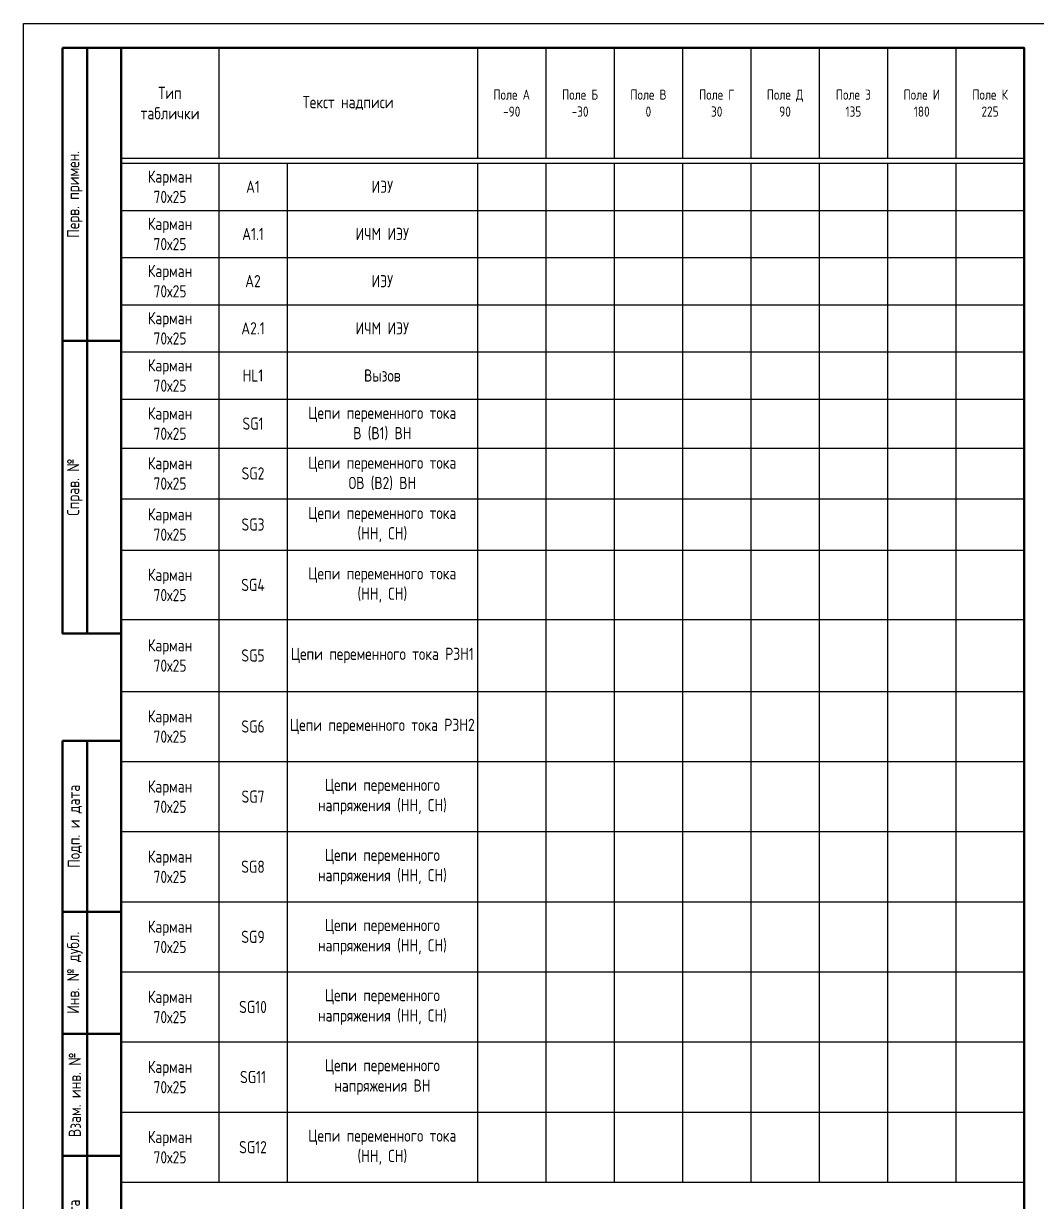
# Model space of a CAD drawing. Header units: millimetres. Extents: x -1117 to 5846, y -90 to 586.
# Drawn here: x -840 to -632.5, y 55.6 to 297 of the extents above; entities that cross this region are included whole.
import ezdxf

# ---------------------------------------------------------------- set-up
doc = ezdxf.new("R2010")
doc.units = ezdxf.units.MM
doc.styles.add('Gost_type_A', font='GOST_A.TTF')

# ---------------------------------------------------------------- blocks, each defined once
blk = doc.blocks.new('Штамп левый верхний')
at = {"lineweight": 50}
for points in [[(-12, 0), (-7, 0), (-7, -60), (-12, -60)], [(-7, 0), (0, 0), (0, -60), (-7, -60)], [(-12, -60), (-7, -60), (-7, -120), (-12, -120)], [(-7, -60), (0, -60), (0, -120), (-7, -120)]]:
    blk.add_lwpolyline(points, close=True, dxfattribs=at)
at = {"char_height": 2.5, "width": 60, "attachment_point": 5, "rotation": 90, "style": 'Gost_type_A'}
for s, insert in [('Перв. примен.', (-9.5, -30)), ('Справ. №', (-9.5, -90))]:
    blk.add_mtext(s, dxfattribs=dict(at, insert=insert))
blk = doc.blocks.new('Штамп левый нижний')
at = {"lineweight": 50}
for points in [[(-12, 145), (-7, 145), (-7, 110), (-12, 110)], [(-7, 145), (0, 145), (0, 110), (-7, 110)], [(-12, 110), (-7, 110), (-7, 85), (-12, 85)], [(-7, 110), (0, 110), (0, 85), (-7, 85)], [(-12, 85), (-7, 85), (-7, 60), (-12, 60)], [(-7, 85), (0, 85), (0, 60), (-7, 60)], [(-12, 60), (-7, 60), (-7, 25), (-12, 25)], [(-7, 60), (0, 60), (0, 25), (-7, 25)], [(-12, 25), (-7, 25), (-7, 0), (-12, 0)], [(-7, 25), (0, 25), (0, 0), (-7, 0)]]:
    blk.add_lwpolyline(points, close=True, dxfattribs=at)
at = {"char_height": 2.5, "attachment_point": 5, "rotation": 90, "style": 'Gost_type_A'}
for s, insert, width in [('Подп. и дата', (-9.5, 127.5), 35), ('Инв. № дубл.', (-9.5, 97.5), 25), ('Взам. инв. №', (-9.5, 72.5), 25), ('Подп. и дата', (-9.5, 42.5), 35), ('Инв. N подл.', (-9.5, 12.5), 25)]:
    blk.add_mtext(s, dxfattribs=dict(at, insert=insert, width=width))
blk = doc.blocks.new('Формат_А4')
blk.add_lwpolyline([(0, 297), (0, 0), (-210, 0), (-210, 297)], close=True)
at = {"lineweight": 50}
blk.add_lwpolyline([(-190, 292), (-5, 292), (-5, 5), (-190, 5)], close=True, dxfattribs=at)
blk = doc.blocks.new('*T20')
at = {"color": 0, "linetype": 'ByBlock', "lineweight": -2, "transparency": 16777216}
for p, q in [((0, 0), (185, 0)), ((0, 0), (0, -232.43)), ((20, 0), (20, -22.61)), ((73, 0), (73, -22.61)), ((87, 0), (87, -22.61)), ((101, 0), (101, -22.61)), ((115, 0), (115, -22.61)), ((129, 0), (129, -22.61)), ((143, 0), (143, -22.61)), ((157, 0), (157, -22.61)), ((171, 0), (171, -22.61)), ((185, 0), (185, -232.43)), ((210, 0), (395, 0)), ((210, 0), (210, -81.08)), ((230, 0), (230, -22.61)), ((283, 0), (283, -22.61)), ((297, 0), (297, -22.61)), ((311, 0), (311, -22.61)), ((325, 0), (325, -22.61)), ((339, 0), (339, -22.61)), ((353, 0), (353, -22.61)), ((367, 0), (367, -22.61)), ((381, 0), (381, -22.61)), ((395, 0), (395, -81.08)), ((0, -22.61), (185, -22.61)), ((0, -23.61), (185, -23.61)), ((20, -23.61), (20, -232.43)), ((34, -23.61), (34, -232.43)), ((73, -23.61), (73, -232.43)), ((87, -23.61), (87, -232.43)), ((101, -23.61), (101, -232.43)), ((115, -23.61), (115, -232.43)), ((129, -23.61), (129, -232.43)), ((143, -23.61), (143, -232.43)), ((157, -23.61), (157, -232.43)), ((171, -23.61), (171, -232.43)), ((210, -22.61), (395, -22.61)), ((210, -23.61), (395, -23.61)), ((230, -23.61), (230, -81.08)), ((244, -23.61), (244, -81.08)), ((283, -23.61), (283, -81.08)), ((297, -23.61), (297, -81.08)), ((311, -23.61), (311, -81.08)), ((325, -23.61), (325, -81.08)), ((339, -23.61), (339, -81.08)), ((353, -23.61), (353, -81.08)), ((367, -23.61), (367, -81.08)), ((381, -23.61), (381, -81.08)), ((0, -33.28), (185, -33.28)), ((210, -37.97), (395, -37.97)), ((0, -42.95), (185, -42.95)), ((0, -52.62), (185, -52.62)), ((210, -52.34), (395, -52.34)), ((0, -62.29), (185, -62.29)), ((210, -66.71), (395, -66.71)), ((0, -71.96), (185, -71.96)), ((0, -81.98), (185, -81.98)), ((210, -81.08), (395, -81.08)), ((0, -92.37), (185, -92.37)), ((0, -102.93), (185, -102.93)), ((0, -117.12), (185, -117.12)), ((0, -131.85), (185, -131.85)), ((0, -146.22), (185, -146.22)), ((0, -160.59), (185, -160.59)), ((0, -174.96), (185, -174.96)), ((0, -189.32), (185, -189.32)), ((0, -203.69), (185, -203.69)), ((0, -218.06), (185, -218.06)), ((0, -232.43), (185, -232.43))]:
    blk.add_line(p, q, dxfattribs=at)
at = {"color": 0, "transparency": 16777216, "char_height": 2.5, "attachment_point": 5, "style": 'Gost_type_A'}
for s, insert, width in [('Тип таблички', (10, -11.3), 17), ('{\\H0.83333x;\\C256;Поле А \\P-90}', (80, -11.3), 11), ('{\\H0.83333x;\\C256;Поле Б\\P-30}', (94, -11.3), 11), ('{\\H0.83333x;\\C256;Поле В\\P0}', (108, -11.3), 11), ('{\\H0.83333x;\\C256;Поле Г\\P30}', (122, -11.3), 11), ('{\\H0.83333x;\\C256;Поле Д\\P90}', (136, -11.3), 11), ('{\\H0.83333x;\\C256;Поле З\\P135}', (150, -11.3), 11), ('{\\H0.83333x;\\C256;Поле И\\P180}', (164, -11.3), 11), ('{\\H0.83333x;\\C256;Поле К\\P225}', (178, -11.3), 11), ('Тип таблички', (220, -11.3), 17), ('{\\H0.83333x;\\C256;Поле А \\P-90}', (290, -11.3), 11), ('{\\H0.83333x;\\C256;Поле Б\\P-30}', (304, -11.3), 11), ('{\\H0.83333x;\\C256;Поле В\\P0}', (318, -11.3), 11), ('{\\H0.83333x;\\C256;Поле Г\\P30}', (332, -11.3), 11), ('{\\H0.83333x;\\C256;Поле Д\\P90}', (346, -11.3), 11), ('{\\H0.83333x;\\C256;Поле З\\P135}', (360, -11.3), 11), ('{\\H0.83333x;\\C256;Поле И\\P180}', (374, -11.3), 11), ('{\\H0.83333x;\\C256;Поле К\\P225}', (388, -11.3), 11), ('Текст надписи', (46.5, -11.3), 50), ('Текст надписи', (256.5, -11.3), 50), ('Карман\\P70х25', (10, -28.44), 17), ('A1', (27, -28.44), 11), ('ИЭУ', (53.5, -28.44), 36), ('Карман\\P70х25', (220, -30.79), 17), ('{\\C256;Цепи переменного тока\\C5; \\C256;(НН, СН)}', (263.5, -30.79), 36), ('SG13', (237, -30.79), 11), ('Карман\\P70х25', (10, -38.11), 17), ('A1.1', (27, -38.11), 11), ('ИЧМ ИЭУ', (53.5, -38.11), 36), ('Карман\\P70х25', (220, -45.16), 17), ('{\\C256;Цепи переменного тока\\C5; \\C256;(НН, СН)}', (263.5, -45.16), 36), ('Карман\\P70х25', (10, -47.78), 17), ('SG14', (237, -45.16), 11), ('A2', (27, -47.78), 11), ('ИЭУ', (53.5, -47.78), 36), ('Карман\\P70х25', (10, -57.45), 17), ('A2.1', (27, -57.45), 11), ('ИЧМ ИЭУ', (53.5, -57.45), 36), ('Карман\\P70х25', (10, -67.12), 17), ('HL1', (27, -67.12), 11), ('Вызов', (53.5, -67.12), 36), ('Карман\\P70х25', (10, -76.97), 17), ('Цепи переменного тока \\PВ (В1) ВН', (53.5, -76.97), 36), ('SG1', (27, -76.97), 11), ('Карман\\P70х25', (10, -87.18), 17), ('Цепи переменного тока \\PОВ (В2) ВН', (53.5, -87.18), 36), ('SG2', (27, -87.18), 11), ('Карман\\P70х25', (10, -97.65), 17), ('SG3', (27, -97.65), 11), ('Карман\\P70х25', (10, -110.03), 17), ('SG4', (27, -110.03), 11), ('Карман\\P70х25', (10, -124.49), 17), ('SG5', (27, -124.49), 11), ('Карман\\P70х25', (10, -139.04), 17), ('SG6', (27, -139.04), 11), ('Карман\\P70х25', (10, -153.41), 17), ('SG7', (27, -153.41), 11), ('Карман\\P70х25', (10, -167.77), 17), ('SG8', (27, -167.77), 11), ('Карман\\P70х25', (10, -182.14), 17), ('SG9', (27, -182.14), 11), ('Карман\\P70х25', (10, -196.51), 17), ('SG10', (27, -196.51), 11), ('Карман\\P70х25', (10, -210.87), 17), ('{\\C256;Цепи переменного напряжения ВН}', (53.5, -210.87), 36), ('SG11', (27, -210.87), 11), ('Карман\\P70х25', (10, -225.24), 17), ('{\\C256;Цепи переменного тока\\C5; \\C256;(НН, СН)}', (53.5, -225.24), 36), ('SG12', (27, -225.24), 11)]:
    blk.add_mtext(s, dxfattribs=dict(at, insert=insert, width=width))
at = {"transparency": 16777216, "char_height": 2.5, "width": 36, "attachment_point": 5, "style": 'Gost_type_A'}
for s, insert in [('Цепи переменного тока (НН, СН)', (53.5, -97.65)), ('Цепи переменного тока (НН, СН)', (53.5, -110.03)), ('{\\C256;Цепи переменного тока РЗН1}', (53.5, -124.49)), ('{\\C256;Цепи переменного тока РЗН2}', (53.5, -139.04)), ('Цепи переменного напряжения (НН, СН)', (53.5, -153.41)), ('Цепи переменного напряжения (НН, СН)', (53.5, -167.77)), ('Цепи переменного напряжения (НН, СН)', (53.5, -182.14)), ('Цепи переменного напряжения (НН, СН)', (53.5, -196.51))]:
    blk.add_mtext(s, dxfattribs=dict(at, insert=insert))

msp = doc.modelspace()

# ---------------------------------------------------------------- block references
at = {"color": 1}
for name, p in [('Формат_А4', (-630, 0)), ('Штамп левый верхний', (-820, 292)), ('Штамп левый нижний', (-820, 5))]:
    msp.add_blockref(name, p, dxfattribs=at)
msp.add_blockref('*T20', (-820, 292))

doc.saveas('drawing.dxf')
